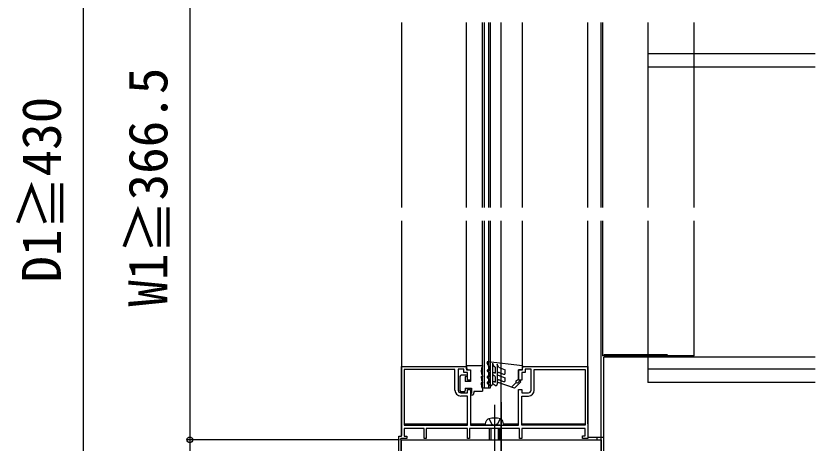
# Model space of a CAD drawing. Units: millimetres, scale not verified. Extents: x -875 to 875, y -1304 to 1297.
# Drawn here: x -673.8 to -373.6, y 259.1 to 419.4 of the extents above; entities that cross this region are included whole.
import ezdxf
from ezdxf.enums import TextEntityAlignment as Align

# ---------------------------------------------------------------- set-up
doc = ezdxf.new("R2010")
doc.units = ezdxf.units.MM
doc.header["$LTSCALE"] = 8
for name, color, linetype in [('0-3_YKK_11', 7, 'Continuous'), ('0-5_YKK_12', 2, 'Continuous'), ('0-6_YKK_13', 4, 'Continuous'), ('0-8_YKK_D', 6, 'Continuous')]:
    doc.layers.add(name, color=color, linetype=linetype)
doc.styles.add('ＭＳ ゴシック', font='')
doc.styles.get('ＭＳ ゴシック').set_extended_font_data('MS Gothic')

msp = doc.modelspace()

# ---------------------------------------------------------------- linework, layer by layer
at = {"layer": '0-3_YKK_11'}
for points in [[(-530, 253.3), (-530, 261.6), (-529, 261.6), (-529, 287.8), (-504.5, 287.8), (-504.5, 286.6), (-503, 286.6), (-503, 282.6), (-504.2, 282.6), (-504.2, 285.6), (-505.5, 285.6), (-505.5, 286.8), (-507.7, 286.8), (-507.7, 278.9)], [(-459, 287.8), (-459, 260.8), (-461, 260.8), (-461, 261.8), (-460, 261.8), (-460, 264.5), (-483.8, 264.5), (-483.8, 260.8), (-484.6, 260.8), (-484.6, 264.5), (-503.4, 264.5), (-503.4, 260.8), (-504.2, 260.8), (-504.2, 264.5), (-519.7, 264.5), (-519.7, 260.8), (-520.5, 260.8), (-520.5, 264.5), (-528, 264.5), (-528, 261.6), (-527, 261.6), (-527, 260.8), (-529.2, 260.8), (-529.3, 260.427), (-529.2, 260.253), (-529.2, 253.829)], [(-508.9, 278.9), (-508.9, 286.7), (-528, 286.7), (-528, 265.8)], [(-480.3, 278.9), (-480.3, 286.8), (-482.5, 286.8), (-482.5, 285.6), (-483.8, 285.6), (-483.8, 282.6), (-485, 282.6), (-485, 286.6), (-483.5, 286.6), (-483.5, 287.8), (-459, 287.8)], [(-479.1, 278.9), (-479.1, 286.7), (-460, 286.7), (-460, 265.8)], [(-528, 265.8), (-504.2, 265.8), (-504.2, 276.7), (-506.7, 276.7)], [(-506.7, 277.9), (-504.2, 277.9), (-504.2, 279.1), (-503, 279.1), (-503, 265.8), (-485, 265.8), (-485, 279.1), (-483.8, 279.1), (-483.8, 277.9), (-481.3, 277.9)], [(-460, 265.8), (-483.8, 265.8), (-483.8, 276.7), (-481.3, 276.7)]]:
    msp.add_lwpolyline(points, dxfattribs=at)
msp.add_lwpolyline([(-529, 260.3), (-454, 260.3), (-454, 185.3), (-529, 185.3)], close=True, dxfattribs=at)
for centre, radius, start, end in [((-506.7, 278.9), 2.2, 180.00001, 269.99999), ((-506.7, 278.9), 1, 180.00001, 269.99999), ((-481.3, 278.9), 1, 270.00001, 359.99999), ((-481.3, 278.9), 2.2, 270.00001, 359.99999)]:
    msp.add_arc(centre, radius, start, end, dxfattribs=at)
at = {"layer": '0-5_YKK_12'}
for p, q in [((-529, 416.918), (-529, 347.466)), ((-529, 416.918), (-529, 347.466)), ((-504.5, 347.466), (-504.5, 416.918)), ((-498.5, 347.466), (-498.5, 416.918)), ((-497.8, 347.466), (-497.8, 416.918)), ((-496.2, 347.466), (-496.2, 416.918)), ((-495.5, 347.466), (-495.5, 416.918)), ((-491.5, 347.466), (-491.5, 416.918)), ((-483.5, 347.466), (-483.5, 416.918)), ((-459, 347.466), (-459, 416.918)), ((-454, 347.466), (-454, 416.918)), ((-453.5, 416.918), (-453.5, 347.466)), ((-436.5, 416.918), (-436.5, 347.466)), ((-419, 347.466), (-419, 416.918)), ((-419, 405.173), (-436.5, 405.173)), ((-373.635, 405.173), (-419, 405.173)), ((-419, 400.173), (-436.5, 400.173)), ((-373.635, 400.173), (-419, 400.173)), ((-454, 347.466), (-454, 360.57)), ((-529, 342.466), (-529, 266.3)), ((-529, 342.466), (-529, 261.9)), ((-504.5, 286.9), (-504.5, 342.466)), ((-498.5, 279.8), (-498.5, 342.466)), ((-497.8, 279.8), (-497.8, 342.466)), ((-496.2, 279.8), (-496.2, 342.466)), ((-495.5, 279.8), (-495.5, 342.466)), ((-491.5, 175.3), (-491.5, 342.466)), ((-483.5, 286.9), (-483.5, 342.466)), ((-459, 266.3), (-459, 342.466)), ((-454, 222.049), (-454, 342.466)), ((-454, 261.3), (-454, 342.466)), ((-453.5, 342.466), (-453.5, 291.8)), ((-436.5, 342.466), (-436.5, 281.8)), ((-419, 291.8), (-419, 342.466)), ((-419, 291.8), (-453.5, 291.8)), ((-453, 292.3), (-429, 292.3)), ((-453, 255.3), (-453, 291.3)), ((-419, 291.3), (-453, 291.3)), ((-373.635, 291.3), (-453, 291.3)), ((-373.635, 286.8), (-436.5, 286.8)), ((-498.5, 279.8), (-495.5, 279.8)), ((-373.635, 281.8), (-436.5, 281.8)), ((-528, 266.3), (-504.2, 266.3)), ((-503, 266.3), (-497.366, 266.3)), ((-490.634, 266.3), (-485, 266.3)), ((-483.8, 266.3), (-460, 266.3)), ((-459, 261.3), (-453, 261.3)), ((-455.5, 260.3), (-455.5, 261.3)), ((-453, 255.3), (-453, 260.3))]:
    msp.add_line(p, q, dxfattribs=at)
at = {"layer": '0-6_YKK_13'}
for p, q in [((-496.399, 288.146), (-496.782, 289.197)), ((-483.5, 288.1), (-496.465, 289.598)), ((-494.8, 289.003), (-494.8, 281.1)), ((-494.8, 289.003), (-494.419, 287.958)), ((-493, 288.694), (-493, 281.1)), ((-492.579, 287.539), (-493, 288.694)), ((-504.5, 288.1), (-504.5, 287.3)), ((-498.5, 288.1), (-504.5, 288.1)), ((-503.8, 286.6), (-503, 286.6)), ((-503, 286.6), (-503, 282.1)), ((-498.5, 288.1), (-498.5, 288.037)), ((-496.399, 288.146), (-495.8, 287.8)), ((-495.8, 286.324), (-496.2, 286.555)), ((-495.8, 287.8), (-495.8, 286.324)), ((-493.8, 287.6), (-494.419, 287.958)), ((-494.05, 285.399), (-493.8, 285.255)), ((-493.8, 287.6), (-493.8, 285.255)), ((-492.579, 287.539), (-490, 286.6)), ((-492.329, 285.512), (-490.671, 284.908)), ((-490, 285.378), (-490, 286.6)), ((-484.2, 286.6), (-485, 286.6)), ((-485, 286.6), (-485, 283.1)), ((-483.5, 288.1), (-483.5, 287.3)), ((-507, 284.1), (-507, 278.8)), ((-504.9, 284.6), (-506.5, 284.6)), ((-505, 284), (-505, 282.1)), ((-505, 284), (-504.9, 284)), ((-499, 284.1), (-498.5, 284.1)), ((-499, 284.1), (-499, 283.6)), ((-498.5, 284.164), (-498.5, 284.1)), ((-496.6, 283.462), (-495.8, 283)), ((-495.8, 283.924), (-496.2, 284.155)), ((-495.8, 283), (-495.8, 281.735)), ((-493.8, 284.1), (-494.55, 284.533)), ((-493.8, 284.1), (-493.8, 281.85)), ((-492.671, 284.572), (-490, 283.6)), ((-492.329, 282.754), (-490.671, 282.151)), ((-490, 282.621), (-490, 283.6)), ((-485.8, 282.5), (-485, 283.1)), ((-485.146, 281.746), (-484.627, 282.266)), ((-503, 282.1), (-505, 282.1)), ((-505, 279.6), (-502.7, 279.6)), ((-505, 279.6), (-505, 278.8)), ((-502.7, 279.6), (-502.7, 277.7)), ((-498.5, 281.6), (-499, 281.6)), ((-499, 281.6), (-499, 281.1)), ((-498.5, 281.664), (-498.5, 281.6)), ((-498.5, 279.164), (-498.5, 278.5)), ((-496.6, 281.273), (-495.55, 280.667)), ((-496.2, 281.966), (-495.8, 281.735)), ((-493.75, 280.667), (-494.55, 281.129)), ((-494.05, 281.995), (-493.8, 281.85)), ((-486.586, 279.6), (-492.671, 281.815)), ((-487.623, 279.977), (-485.853, 281.746)), ((-484.273, 281.912), (-486.586, 279.6)), ((-505.5, 278.3), (-506.5, 278.3)), ((-502.7, 277.1), (-502, 277.1)), ((-501.7, 278.5), (-502, 277.1)), ((-501.7, 278.5), (-498.5, 278.5)), ((-494, 273.4), (-494, 241.8)), ((-491.5, 274.4), (-491.5, 247.9)), ((-492, 265.8), (-496, 265.8)), ((-492, 265.8), (-496, 265.8)), ((-496, 264.5), (-496, 260.3)), ((-495.4, 264.5), (-495.4, 260.3)), ((-492.6, 264.5), (-492.6, 260.3)), ((-492, 260.3), (-492, 264.5))]:
    msp.add_line(p, q, dxfattribs=at)
for points in [[(-496.6, 285.862), (-495.8, 285.4), (-495.8, 283.924)], [(-496, 265.8), (-497.5, 265.8), (-497.123, 267.206)], [(-496.1, 268.151), (-495.15, 266.204), (-494.391, 265.8)], [(-491.9, 268.151), (-492.85, 266.204), (-493.609, 265.8)], [(-492, 265.8), (-490.5, 265.8), (-490.877, 267.206)]]:
    msp.add_lwpolyline(points, dxfattribs=at)
for centre, radius, start, end in [((-496.5, 289.3), 0.3, 83.40938, 200), ((-503.8, 287.3), 0.7, 180, 270), ((-495, 286.1), 4, 151.04498, 208.95502), ((-496.4, 286.208), 0.4, 60, 240), ((-494.3, 284.966), 0.5, 60, 240), ((-492.5, 285.042), 0.5, 70, 250), ((-490.5, 285.378), 0.5, 250, 0), ((-484.2, 287.3), 0.7, 270, 0), ((-506.5, 284.1), 0.5, 90, 180), ((-504.9, 284.3), 0.3, 270, 90), ((-495, 283.6), 4, 180, 208.95502), ((-496.4, 283.808), 0.4, 60, 240), ((-492.5, 282.285), 0.5, 70, 250), ((-490.5, 282.621), 0.5, 250, 0), ((-485.5, 282.1), 0.5, 126.8699, 315), ((-484.45, 282.089), 0.25, 315, 135), ((-495, 281.1), 4, 180, 208.95502), ((-496.4, 281.62), 0.4, 60, 240), ((-495.3, 281.1), 0.5, 240, 0), ((-494.3, 281.562), 0.5, 60, 240), ((-493.5, 281.1), 0.5, 240, 0), ((-506.5, 278.8), 0.5, 180, 270), ((-505.5, 278.8), 0.5, 270, 0), ((-502.7, 277.4), 0.3, 90, 270), ((-495.867, 266.87), 1.3, 104.0353, 165), ((-494, 259.4), 9, 75.9647, 104.0353), ((-492.133, 266.87), 1.3, 15, 75.9647)]:
    msp.add_arc(centre, radius, start, end, dxfattribs=at)
at = {"layer": '0-8_YKK_D'}
for p, q in [((-648.5, 505.3), (-648.5, 240.3)), ((-608.5, 488.3), (-608.5, 260.3)), ((-529.7, 260.3), (-609.5, 260.3)), ((-529.7, 260.3), (-609.5, 260.3)), ((-608.5, 260.3), (-608.5, 222.8))]:
    msp.add_line(p, q, dxfattribs=at)
msp.add_circle((-608.5, 260.3), 1.075, dxfattribs=at)
msp.add_circle((-608.5, 260.3), 1.075, dxfattribs=at)

# ---------------------------------------------------------------- texts
at = {"layer": '0-8_YKK_D', "style": 'ＭＳ ゴシック'}
for s, p in [('W1≧366.5', (-612.523, 310.266)), ('D1≧430', (-652.523, 319.277))]:
    msp.add_text(s, height=14.66, rotation=90, dxfattribs=at).set_placement(p, align=Align.BOTTOM_LEFT)

doc.saveas('drawing.dxf')
